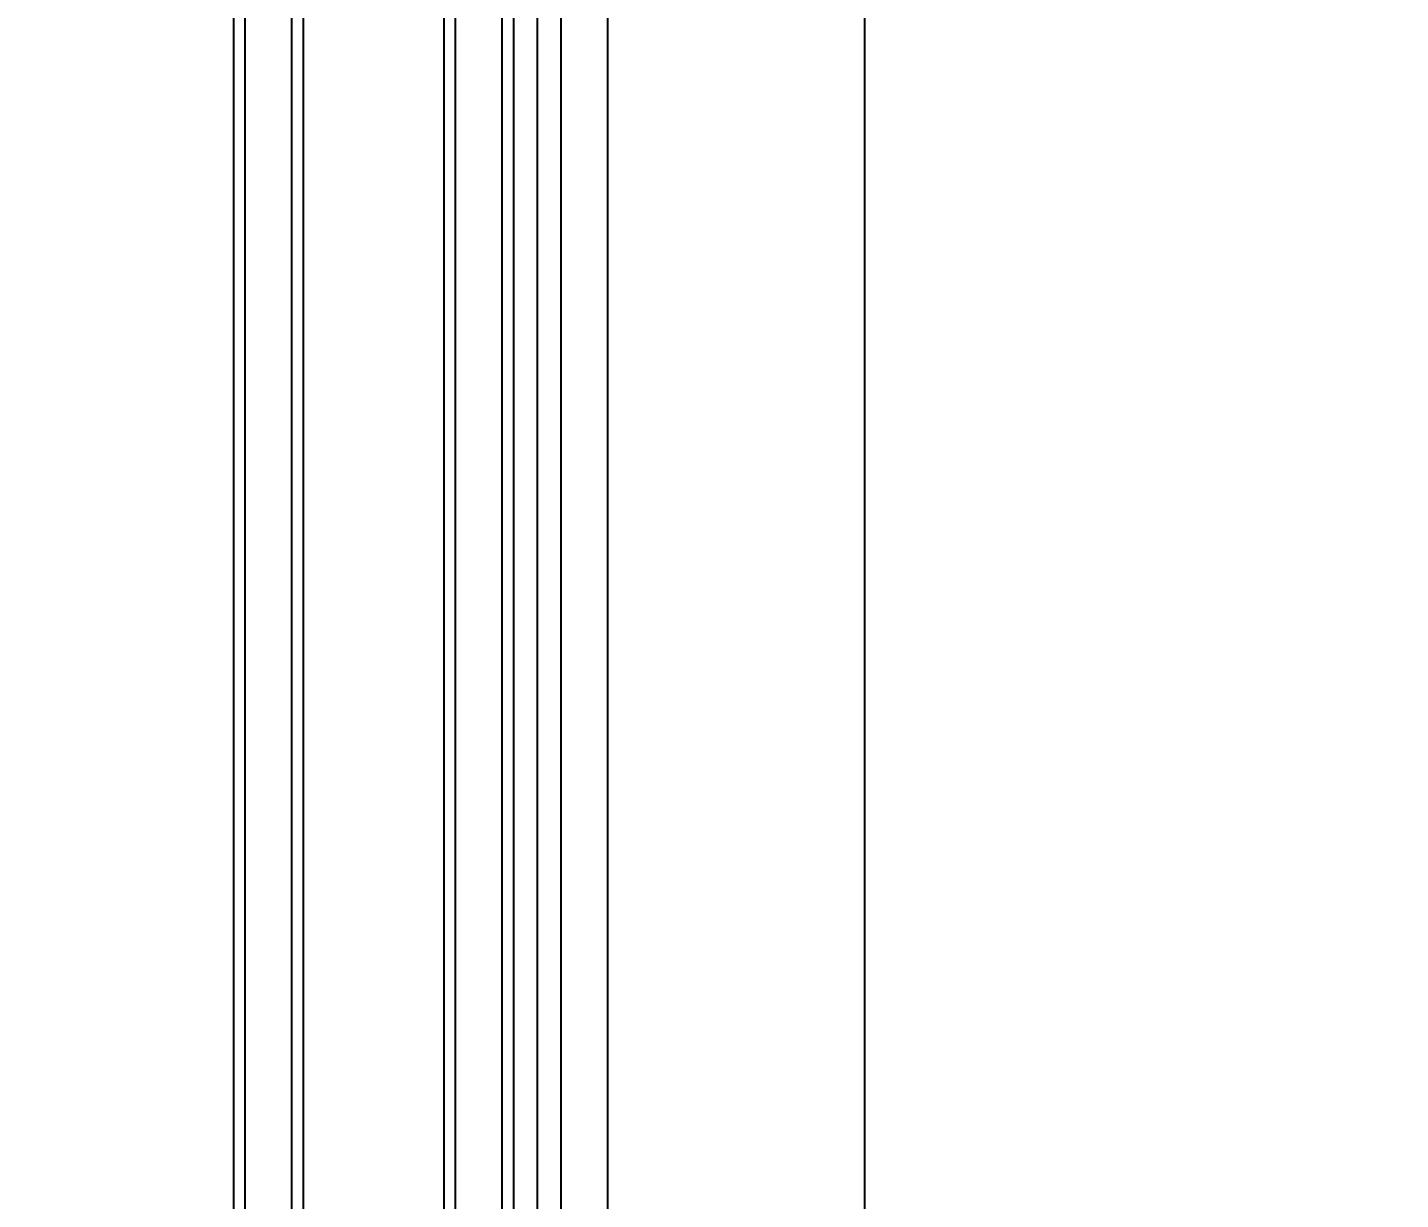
# Model space of a CAD drawing. Extents: x 220580 to 2027826, y -309201 to 71987.
# Drawn here: x 307812.7 to 307930.2, y -156769.3 to -156669 of the extents above; entities that cross this region are included whole.
import ezdxf

# ---------------------------------------------------------------- set-up
doc = ezdxf.new("R2010")
doc.units = 0
for name, color, linetype in [('!ZN1-填充-8', 8, 'Continuous'), ('!ZN1-标注-173', 173, 'Continuous'), ('!ZN3-玻璃幕墙-4', 4, 'Continuous'), ('!ZN5-铝材投影-112', 112, 'Continuous'), ('4玻璃幕墙', 4, 'Continuous'), ('DIM', 173, 'Continuous')]:
    doc.layers.add(name, color=color, linetype=linetype)
doc.styles.add('DHTEXT-1', font='ROMANS.shx', dxfattribs={"width": 0.7, "bigfont": 'CHINESE.shx'})
doc.dimstyles.new('ZN200', dxfattribs={"dimscale": 200, "dimtxt": 2.5, "dimasz": 1.5, "dimexe": 1, "dimexo": 2, "dimgap": 0.9, "dimtad": 1, "dimdec": 0, "dimdsep": 46, "dimtxsty": 'DHTEXT-1', "dimblk": 'ARCHTICK', "dimcen": 2.5, "dimclrd": 173, "dimclre": 173, "dimclrt": 7, "dimazin": 2, "dimtfac": 1, "dimtdec": 0, "dimtix": 1, "dimtmove": 2, "dimatfit": 3, "dimfxl": 0, "dimtolj": 1, "dimtzin": 0, "dimarcsym": 0})

# ---------------------------------------------------------------- blocks, each defined once
blk = doc.blocks.new('*U261')
at = {"layer": '!ZN1-填充-8'}
for p, q in [((2.058937752735801e-06, 22.99999999999977), (511.499991186812, 23.00000000001446)), ((1.029468876367901e-06, 19.00000102946865), (511.4999901573431, 19.00000102948334)), ((1.029468876367901e-06, 4.999999091356358), (511.4999901573431, 4.999999091371048)), ((2.058937752735801e-06, 1.000000120825234), (511.499991186812, 1.000000120839925))]:
    blk.add_line(p, q, dxfattribs=at)
at = {"layer": '!ZN3-玻璃幕墙-4'}
for points in [[(511.499991186812, 24.00000000001446), (1.000002058937753, 23.99999999999977), (2.058937752735801e-06, 22.99999999999977), (2.058937752735801e-06, 18.99999999999977), (1.000002058937753, 17.99999999999977), (511.499991186812, 18.00000000001446)], [(511.4999911868125, 6.000000000014463), (1.000002058937298, 5.999999999999773), (2.058936843241099e-06, 4.999999999999773), (2.058935933746397e-06, 0.9999999999997726), (1.000002058935479, 0), (511.4999911868125, 1.628222855240412e-11)]]:
    blk.add_lwpolyline(points, dxfattribs=at)
blk = doc.blocks.new('20200306093546', base_point=(29869.44451845904, 42689.60230079947))
at = {"layer": '!ZN1-填充-8'}
h = blk.add_hatch(dxfattribs=at)
h.set_pattern_fill('ANSI36', color=256, angle=-270, style=0)
h.set_pattern_definition([(135, (29867.4444736498, 42689.10230079959), (-3.086963041617522, 0.8418990113502317), [3.96875, -0.79375, 0, -0.79375])])
edge = h.paths.add_edge_path()
edge.add_line((29867.4444736498, 42689.10230079959), (29867.44447369179, 42693.60231268449))
edge.add_arc((29867.9444736498, 42689.10230079959), 0.5, 90, 179.9999995806171, ccw=False)
edge.add_line((29867.9444736498, 42689.60230079959), (29870.9444736498, 42689.60230079959))
edge.add_arc((29870.9444736498, 42690.10230079959), 0.5, 270, 360)
edge.add_line((29871.4444736498, 42690.10230079959), (29871.4444736498, 42693.10230079959))
edge.add_arc((29871.94448594884, 42693.10228850055), 0.500012299189907, 89.99859066865429, 179.9985906686543, ccw=False)
edge.add_arc((29868.26590862396, -498209.810069502), 540903.4123828103, 89.99961034399236, 90.00008701138444)
blk = doc.blocks.new('A$C127fa938')
at = {"layer": '!ZN5-铝材投影-112'}
blk.add_line((62.0000085645006, 497.4999895594046), (62.0000085645006, -17.49999769869464), dxfattribs=at)
blk.add_lwpolyline([(64.0000085644715, 497.4999895594046), (64.0000085644715, -17.49999769869464), (59.70003385278687, -17.49999769869464)], dxfattribs=at)
at = {"layer": '!ZN1-标注-173', "ltscale": 15, "rotation": 90}
blk.add_blockref('20200306093546', (-31.00000000005821, 1.99999999996362), dxfattribs=at)
at = {"layer": '!ZN3-玻璃幕墙-4', "rotation": 90}
blk.add_blockref('*U261', (60.00000856451516, -14.00000162740616), dxfattribs=at)
blk = doc.blocks.new('20250828132035')
at = {"layer": '!ZN5-铝材投影-112'}
for p, q in [((607.936731603113, 8987.499989496311), (607.936731603113, 8081.914782726264)), ((629.9367345343344, 8987.499989496311), (629.9367345343344, 8081.914782726264))]:
    blk.add_line(p, q, dxfattribs=at)
at = {"layer": '4玻璃幕墙', "ltscale": 50}
blk.add_blockref('A$C127fa938', (539.9367259249557, 8489.999999936903), dxfattribs=at)
blk = doc.blocks.new('_ArchTick')
at = {"color": 0, "linetype": 'ByBlock', "const_width": 0.4}
blk.add_lwpolyline([(-0.5, -0.5), (0.5, 0.5)], dxfattribs=at)
blk = doc.blocks.new('*D568')
at = {"layer": 'Defpoints', "color": 0, "ltscale": 2, "transparency": 16777216}
for p in [(307759.9075905968, -155679.3509682377), (309213.4923384822, -155679.3509682377), (307759.9075905968, -156879.3509701897)]:
    blk.add_point(p, dxfattribs=at)
at = {"layer": 'DIM', "color": 173, "linetype": 'ByBlock', "lineweight": -2, "ltscale": 2, "transparency": 16777216}
for p, q in [((309213.4923384822, -155679.3509682377), (309213.4923384822, -155379.3509682377)), ((308159.9075905968, -155679.3509682377), (309413.4923384822, -155679.3509682377)), ((309213.4923384822, -156879.3509701897), (309213.4923384822, -155679.3509682377)), ((308159.9075905968, -156879.3509701897), (309413.4923384822, -156879.3509701897)), ((309213.4923384822, -156879.3509701897), (309213.4923384822, -157179.3509701897))]:
    blk.add_line(p, q, dxfattribs=at)
at = {"layer": 'DIM', "color": 173, "lineweight": -2, "ltscale": 2, "transparency": 16777216, "xscale": 300, "yscale": 300, "zscale": 300}
for p, rotation in [((309213.4923384822, -155679.3509682377), 270), ((309213.4923384822, -156879.3509701897), 90)]:
    blk.add_blockref('_ArchTick', p, dxfattribs=dict(at, rotation=rotation))
at = {"layer": 'DIM', "color": 7, "ltscale": 2, "transparency": 16777216, "insert": (308783.4923384821, -156279.3509692138), "char_height": 500, "attachment_point": 5, "rotation": 90, "style": 'DHTEXT-1'}
blk.add_mtext('\\A1;1200', dxfattribs=at)
blk = doc.blocks.new('*D569')
at = {"layer": 'Defpoints', "color": 0, "ltscale": 2, "transparency": 16777216}
for p in [(307759.9075905968, -156879.3509701897), (309213.4923384822, -156879.3509701897), (307759.9075905968, -157779.3509701894)]:
    blk.add_point(p, dxfattribs=at)
at = {"layer": 'DIM', "color": 173, "linetype": 'ByBlock', "lineweight": -2, "ltscale": 2, "transparency": 16777216}
for p, q in [((309213.4923384822, -156879.3509701897), (309213.4923384822, -156579.3509701897)), ((308159.9075905968, -156879.3509701897), (309413.4923384822, -156879.3509701897)), ((309213.4923384822, -157779.3509701894), (309213.4923384822, -156879.3509701897)), ((308159.9075905968, -157779.3509701894), (309413.4923384822, -157779.3509701894)), ((309213.4923384822, -157779.3509701894), (309213.4923384822, -158079.3509701894))]:
    blk.add_line(p, q, dxfattribs=at)
at = {"layer": 'DIM', "color": 173, "lineweight": -2, "ltscale": 2, "transparency": 16777216, "xscale": 300, "yscale": 300, "zscale": 300}
for p, rotation in [((309213.4923384822, -156879.3509701897), 270), ((309213.4923384822, -157779.3509701894), 90)]:
    blk.add_blockref('_ArchTick', p, dxfattribs=dict(at, rotation=rotation))
at = {"layer": 'DIM', "color": 7, "ltscale": 2, "transparency": 16777216, "insert": (308783.4923384821, -157329.3509701896), "char_height": 500, "attachment_point": 5, "rotation": 90, "style": 'DHTEXT-1'}
blk.add_mtext('\\A1;900', dxfattribs=at)

msp = doc.modelspace()

# ---------------------------------------------------------------- block references
at = {"ltscale": 30}
msp.add_blockref('20250828132035', (307254.3708561072, -165329.3509701265), dxfattribs=at)

# ---------------------------------------------------------------- next in the draw order: dimensions: what is measured, and where the dimension line sits
at = {"layer": 'DIM', "ltscale": 2}
for base, p1, p2, picture, middle in [((309213.4923384822, -155679.3509682377), (307759.9075905967, -156879.3509701896), (307759.9075905967, -155679.3509682377), '*D568', (308783.4923384821, -156279.3509692138)), ((309213.4923384822, -156879.3509701897), (307759.9075905967, -157779.3509701894), (307759.9075905967, -156879.3509701896), '*D569', (308783.4923384821, -157329.3509701896))]:
    dim = msp.add_linear_dim(base=base, p1=p1, p2=p2, angle=90, dimstyle='ZN200', dxfattribs=at)
    dim.commit()
    dim.dimension.update_dxf_attribs({"geometry": picture, "text_midpoint": middle})

doc.saveas('drawing.dxf')
